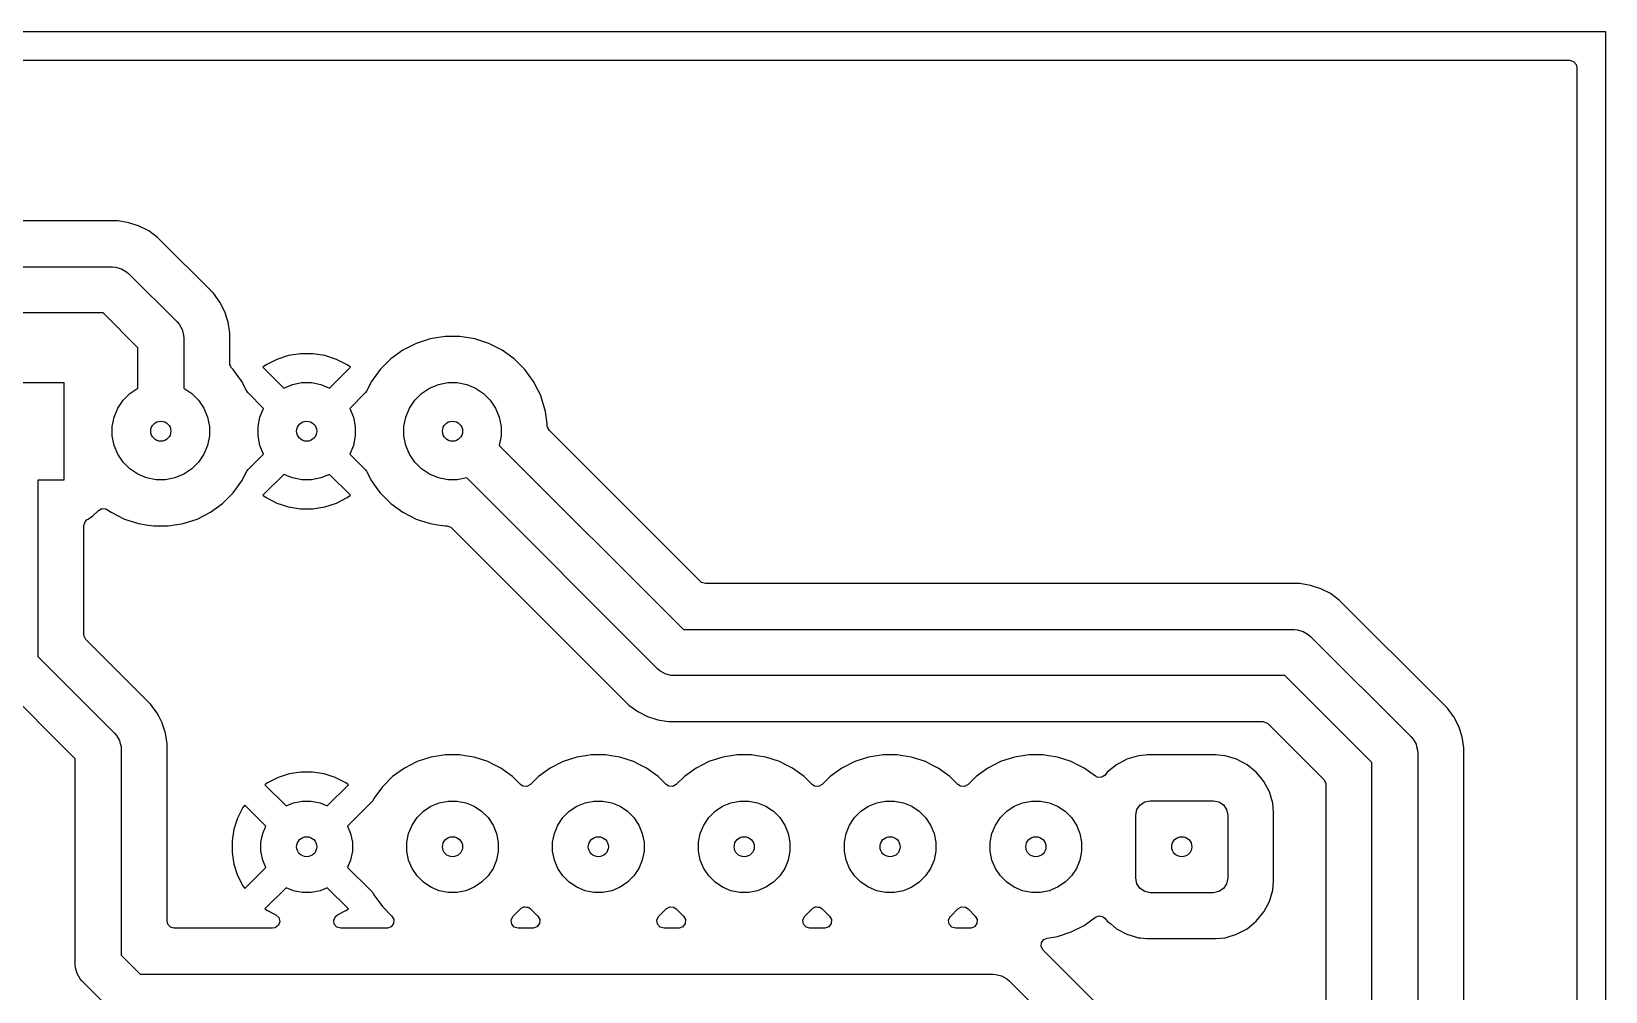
# Model space of a CAD drawing. Extents: x 78.8 to 131.2, y -132.2 to -95.8.
# Drawn here: x 103.84 to 131.25, y -112.47 to -95.75 of the extents above; entities that cross this region are included whole.
import ezdxf

# ---------------------------------------------------------------- set-up
doc = ezdxf.new("R2010")
doc.units = 0
doc.layers.add('BLACK', color=7, linetype='CONTINUOUS')

msp = doc.modelspace()

# ---------------------------------------------------------------- linework, layer by layer
at = {"layer": 'BLACK', "linetype": 'CONTINUOUS'}
for p, q in [((78.75, -95.75), (131.25, -95.75)), ((131.25, -95.75), (131.25, -132.25)), ((79.3745, -96.2505), (130.6255, -96.2505)), ((130.6255, -96.2505), (130.692539, -96.270185)), ((130.692539, -96.270185), (130.738294, -96.322989)), ((130.738294, -96.322989), (130.7495, -96.3745)), ((130.7495, -96.3745), (130.7495, -131.6255)), ((105.344481, -99.0495), (85.844482, -99.0495)), ((105.344486, -99.0495), (105.344481, -99.0495)), ((105.531118, -99.079059), (105.344486, -99.0495)), ((105.710836, -99.137454), (105.531118, -99.079059)), ((105.879199, -99.22324), (105.710836, -99.137454)), ((106.032074, -99.33431), (105.879199, -99.22324)), ((107.00569, -100.307926), (106.032074, -99.33431)), ((85.75, -99.85), (105.25, -99.85)), ((105.25, -99.85), (105.30221, -99.853422)), ((105.30221, -99.853422), (105.403074, -99.880448)), ((105.403074, -99.880448), (105.493505, -99.932659)), ((105.493505, -99.932659), (105.532843, -99.967157)), ((105.532843, -99.967157), (106.372842, -100.807157)), ((107.116759, -100.4608), (107.00569, -100.307926)), ((107.202545, -100.629163), (107.116759, -100.4608)), ((105.084314, -100.65), (85.915685, -100.65)), ((105.69, -101.255685), (105.084314, -100.65)), ((106.372842, -100.807157), (106.407341, -100.846495)), ((106.407341, -100.846495), (106.459552, -100.936927)), ((107.26094, -100.808881), (107.202545, -100.629163)), ((107.2905, -100.995513), (107.26094, -100.808881)), ((106.459552, -100.936927), (106.486578, -101.03779)), ((106.486578, -101.03779), (106.49, -101.09)), ((106.49, -101.09), (106.49, -101.960082)), ((107.2905, -101.524978), (107.2905, -100.995513)), ((110.783506, -101.10014), (110.536423, -101.180422)), ((111.040098, -101.0595), (110.783506, -101.10014)), ((111.040103, -101.0595), (111.040098, -101.0595)), ((111.299897, -101.0595), (111.040103, -101.0595)), ((111.299902, -101.0595), (111.299897, -101.0595)), ((111.556493, -101.10014), (111.299902, -101.0595)), ((111.803576, -101.180422), (111.556493, -101.10014)), ((105.69, -101.960082), (105.69, -101.255685)), ((108.313869, -101.393242), (108.111782, -101.458904)), ((108.313872, -101.393242), (108.313869, -101.393242)), ((108.523754, -101.36), (108.313872, -101.393242)), ((108.736246, -101.36), (108.523754, -101.36)), ((108.946129, -101.393242), (108.736246, -101.36)), ((109.148217, -101.458904), (108.946129, -101.393242)), ((110.304945, -101.298368), (110.094774, -101.451066)), ((110.536423, -101.180422), (110.304945, -101.298368)), ((111.962764, -101.261534), (111.803576, -101.180422)), ((112.035051, -101.298366), (111.962764, -101.261534)), ((112.245229, -101.451069), (112.035051, -101.298366)), ((107.291573, -101.534958), (107.2905, -101.524978)), ((107.291121, -101.537368), (107.291573, -101.534958)), ((107.292088, -101.53975), (107.291121, -101.537368)), ((107.293334, -101.551336), (107.292088, -101.53975)), ((107.306818, -101.576031), (107.293334, -101.551336)), ((107.317405, -101.602105), (107.306818, -101.576031)), ((107.321808, -101.607648), (107.317405, -101.602105)), ((107.348931, -101.634771), (107.321808, -101.607648)), ((107.408692, -101.717026), (107.348931, -101.634771)), ((107.922439, -101.55538), (107.868282, -101.594727)), ((107.868282, -101.594727), (107.868282, -101.594728)), ((107.868282, -101.594728), (108.232571, -101.959017)), ((108.111782, -101.458904), (107.922439, -101.55538)), ((109.027428, -101.959017), (109.391716, -101.594728)), ((109.33755, -101.555375), (109.148217, -101.458904)), ((109.391716, -101.594728), (109.33755, -101.555375)), ((109.911066, -101.634774), (109.758366, -101.844947)), ((109.911071, -101.634768), (109.911066, -101.634774)), ((110.094768, -101.451071), (109.911071, -101.634768)), ((110.094774, -101.451066), (110.094768, -101.451071)), ((112.428931, -101.634771), (112.245229, -101.451069)), ((112.581634, -101.844949), (112.428931, -101.634771)), ((102.7, -101.86), (104.4, -101.86)), ((104.4, -101.86), (104.4, -103.56)), ((105.550766, -102.052941), (105.689313, -101.960367)), ((105.689313, -101.960367), (105.69, -101.960082)), ((106.49, -101.960082), (106.490687, -101.960367)), ((106.490687, -101.960367), (106.629234, -102.052941)), ((107.408699, -101.717034), (107.408692, -101.717026)), ((107.487697, -101.825766), (107.408699, -101.717034)), ((107.501634, -101.844949), (107.487697, -101.825766)), ((107.586463, -102.011435), (107.501634, -101.844949)), ((108.232571, -101.959017), (108.383258, -101.896601)), ((108.383258, -101.896601), (108.546685, -101.864093)), ((108.546685, -101.864093), (108.713315, -101.864093)), ((108.713315, -101.864093), (108.876742, -101.896601)), ((108.876742, -101.896601), (109.027428, -101.959017)), ((109.758366, -101.844947), (109.673535, -102.011435)), ((110.630766, -102.052941), (110.769313, -101.960367)), ((110.769313, -101.960367), (110.923258, -101.896601)), ((110.923258, -101.896601), (111.086685, -101.864093)), ((111.086685, -101.864093), (111.253315, -101.864093)), ((111.253315, -101.864093), (111.416742, -101.896601)), ((111.416742, -101.896601), (111.570687, -101.960367)), ((111.570687, -101.960367), (111.709234, -102.052941)), ((112.656787, -101.992445), (112.581634, -101.844949)), ((105.340367, -102.309313), (105.432941, -102.170766)), ((105.432941, -102.170766), (105.550766, -102.052941)), ((106.629234, -102.052941), (106.747059, -102.170766)), ((106.747059, -102.170766), (106.839633, -102.309313)), ((107.609266, -102.04282), (107.586463, -102.011435)), ((107.879017, -102.312571), (107.609266, -102.04282)), ((109.650732, -102.04282), (109.380982, -102.312569)), ((109.673535, -102.011435), (109.650732, -102.04282)), ((110.420367, -102.309313), (110.512941, -102.170766)), ((110.512941, -102.170766), (110.630766, -102.052941)), ((111.709234, -102.052941), (111.827059, -102.170766)), ((111.827059, -102.170766), (111.919633, -102.309313)), ((112.699577, -102.076423), (112.656787, -101.992445)), ((112.699577, -102.076425), (112.699577, -102.076423)), ((112.699579, -102.076428), (112.699577, -102.076425)), ((112.77986, -102.323507), (112.699579, -102.076428)), ((105.244093, -102.626685), (105.276601, -102.463258)), ((105.276601, -102.463258), (105.340367, -102.309313)), ((106.839633, -102.309313), (106.903399, -102.463258)), ((106.903399, -102.463258), (106.935907, -102.626685)), ((107.784093, -102.626685), (107.816601, -102.463258)), ((107.816601, -102.463258), (107.879017, -102.312571)), ((109.380982, -102.312569), (109.443399, -102.463258)), ((109.443399, -102.463258), (109.475907, -102.626685)), ((110.324093, -102.626685), (110.356601, -102.463258)), ((110.356601, -102.463258), (110.420367, -102.309313)), ((111.919633, -102.309313), (111.983399, -102.463258)), ((111.983399, -102.463258), (112.015907, -102.626685)), ((112.786516, -102.365535), (112.77986, -102.323507)), ((112.8205, -102.580097), (112.786516, -102.365535)), ((105.244093, -102.793315), (105.244093, -102.626685)), ((105.276601, -102.956742), (105.244093, -102.793315)), ((106.935907, -102.793315), (106.903399, -102.956742)), ((106.935907, -102.626685), (106.935907, -102.793315)), ((107.784093, -102.793315), (107.784093, -102.626685)), ((107.816601, -102.956742), (107.784093, -102.793315)), ((109.475907, -102.793315), (109.443399, -102.956742)), ((109.475907, -102.626685), (109.475907, -102.793315)), ((110.324093, -102.793315), (110.324093, -102.626685)), ((110.356601, -102.956742), (110.324093, -102.793315)), ((112.015907, -102.793315), (111.983399, -102.956742)), ((112.015907, -102.626685), (112.015907, -102.793315)), ((112.8205, -102.611374), (112.8205, -102.580097)), ((112.823334, -102.637732), (112.8205, -102.611374)), ((112.856819, -102.699055), (112.823334, -102.637732)), ((115.485945, -105.328181), (112.856819, -102.699055)), ((105.340367, -103.110687), (105.276601, -102.956742)), ((106.903399, -102.956742), (106.839633, -103.110687)), ((107.879016, -103.107427), (107.816601, -102.956742)), ((109.443399, -102.956742), (109.380982, -103.107428)), ((110.420367, -103.110687), (110.356601, -102.956742)), ((111.983399, -102.956742), (111.983114, -102.957428)), ((111.983114, -102.957428), (115.190686, -106.165)), ((105.432941, -103.249234), (105.340367, -103.110687)), ((105.550766, -103.367059), (105.432941, -103.249234)), ((106.747059, -103.249234), (106.629234, -103.367059)), ((106.839633, -103.110687), (106.747059, -103.249234)), ((107.609266, -103.377178), (107.879016, -103.107427)), ((109.380982, -103.107428), (109.650732, -103.377178)), ((110.512941, -103.249234), (110.420367, -103.110687)), ((110.630766, -103.367059), (110.512941, -103.249234)), ((104.4, -103.56), (103.95, -103.56)), ((103.95, -103.56), (103.95, -106.634314)), ((105.689313, -103.459633), (105.550766, -103.367059)), ((105.843258, -103.523399), (105.689313, -103.459633)), ((106.006685, -103.555907), (105.843258, -103.523399)), ((106.173315, -103.555907), (106.006685, -103.555907)), ((106.336742, -103.523399), (106.173315, -103.555907)), ((106.490687, -103.459633), (106.336742, -103.523399)), ((106.629234, -103.367059), (106.490687, -103.459633)), ((107.348931, -103.785229), (107.501634, -103.575051)), ((107.501634, -103.575051), (107.586466, -103.408559)), ((107.586466, -103.408559), (107.609266, -103.377178)), ((108.232569, -103.460981), (107.868282, -103.825269)), ((108.383258, -103.523399), (108.232569, -103.460981)), ((108.546685, -103.555907), (108.383258, -103.523399)), ((108.713315, -103.555907), (108.546685, -103.555907)), ((108.876742, -103.523399), (108.713315, -103.555907)), ((109.027428, -103.460982), (108.876742, -103.523399)), ((109.391717, -103.82527), (109.027428, -103.460982)), ((109.650732, -103.377178), (109.673536, -103.408564)), ((109.673536, -103.408564), (109.758368, -103.575054)), ((109.758368, -103.575054), (109.85287, -103.705125)), ((110.769313, -103.459633), (110.630766, -103.367059)), ((110.923258, -103.523399), (110.769313, -103.459633)), ((111.086685, -103.555907), (110.923258, -103.523399)), ((111.253315, -103.555907), (111.086685, -103.555907)), ((111.416742, -103.523399), (111.253315, -103.555907)), ((111.417428, -103.523114), (111.416742, -103.523399)), ((114.742157, -106.847843), (111.417428, -103.523114)), ((107.165229, -103.968931), (107.348931, -103.785229)), ((107.868282, -103.825269), (107.868282, -103.82527)), ((107.868282, -103.82527), (107.922449, -103.864624)), ((107.922449, -103.864624), (108.111782, -103.961095)), ((109.148217, -103.961095), (109.337554, -103.864622)), ((109.337554, -103.864622), (109.391716, -103.82527)), ((109.391716, -103.82527), (109.391717, -103.82527)), ((109.85287, -103.705125), (109.911069, -103.785229)), ((109.911069, -103.785229), (110.094771, -103.968931)), ((104.902262, -104.189816), (105.002655, -104.089423)), ((105.002655, -104.089423), (105.063978, -104.055938)), ((105.063978, -104.055938), (105.13367, -104.060922)), ((105.13367, -104.060922), (105.163218, -104.076783)), ((105.163218, -104.076783), (105.224949, -104.121634)), ((105.224949, -104.121634), (105.326845, -104.173553)), ((106.723572, -104.239579), (106.955051, -104.121634)), ((106.955051, -104.121634), (107.165229, -103.968931)), ((108.111782, -103.961095), (108.31387, -104.026757)), ((108.31387, -104.026757), (108.523754, -104.06)), ((108.523754, -104.06), (108.736246, -104.06)), ((108.736246, -104.06), (108.946127, -104.026757)), ((108.946127, -104.026757), (108.94613, -104.026757)), ((108.94613, -104.026757), (109.148217, -103.961095)), ((110.094771, -103.968931), (110.304949, -104.121634)), ((110.304949, -104.121634), (110.438761, -104.189815)), ((104.7505, -104.353706), (104.770185, -104.286667)), ((104.7505, -106.251374), (104.7505, -104.353706)), ((104.770185, -104.286667), (104.808529, -104.248712)), ((104.808529, -104.248712), (104.823068, -104.239577)), ((104.823068, -104.239577), (104.854311, -104.219945)), ((104.854311, -104.219945), (104.902259, -104.189818)), ((104.902259, -104.189817), (104.902262, -104.189816)), ((104.902259, -104.189818), (104.902259, -104.189817)), ((105.326845, -104.173553), (105.456423, -104.239577)), ((105.456423, -104.239577), (105.456425, -104.239577)), ((105.456425, -104.239577), (105.456428, -104.239579)), ((105.456428, -104.239579), (105.703507, -104.31986)), ((105.703507, -104.31986), (105.835706, -104.340797)), ((105.835706, -104.340797), (105.960098, -104.3605)), ((105.960098, -104.3605), (105.960103, -104.3605)), ((105.960103, -104.3605), (106.219902, -104.3605)), ((106.219902, -104.3605), (106.333298, -104.342539)), ((106.333298, -104.342539), (106.476493, -104.31986)), ((106.476493, -104.31986), (106.723572, -104.239579)), ((110.438761, -104.189815), (110.536423, -104.239577)), ((110.536423, -104.239577), (110.536425, -104.239577)), ((110.536425, -104.239577), (110.536428, -104.239579)), ((110.536428, -104.239579), (110.783507, -104.31986)), ((110.783507, -104.31986), (110.915706, -104.340797)), ((110.915706, -104.340797), (111.040098, -104.3605)), ((111.040098, -104.3605), (111.040103, -104.3605)), ((111.040103, -104.3605), (111.071374, -104.3605)), ((111.071374, -104.3605), (111.138413, -104.380185)), ((111.138413, -104.380185), (111.159055, -104.396819)), ((111.159055, -104.396819), (114.242926, -107.48069)), ((115.506587, -105.344815), (115.485945, -105.328181)), ((115.573626, -105.3645), (115.506587, -105.344815)), ((125.924481, -105.3645), (115.573626, -105.3645)), ((125.924486, -105.3645), (125.924481, -105.3645)), ((126.111118, -105.394059), (125.924486, -105.3645)), ((126.290836, -105.452454), (126.111118, -105.394059)), ((126.459199, -105.53824), (126.290836, -105.452454)), ((126.612074, -105.64931), (126.459199, -105.53824)), ((128.362073, -107.39931), (126.612074, -105.64931)), ((104.753334, -106.277732), (104.7505, -106.251374)), ((104.786819, -106.339055), (104.753334, -106.277732)), ((105.289901, -106.842138), (104.786819, -106.339055)), ((115.190686, -106.165), (125.83, -106.165)), ((125.83, -106.165), (125.88221, -106.168422)), ((125.88221, -106.168422), (125.983074, -106.195448)), ((125.983074, -106.195448), (126.073505, -106.247659)), ((126.073505, -106.247659), (126.112843, -106.282157)), ((126.112843, -106.282157), (127.862843, -108.032157)), ((103.95, -106.634314), (105.282843, -107.967158)), ((105.782073, -107.33431), (105.289901, -106.842138)), ((114.781495, -106.882341), (114.742157, -106.847843)), ((114.871927, -106.934552), (114.781495, -106.882341)), ((104.6, -108.415685), (103.267157, -107.082843)), ((114.97279, -106.961578), (114.871927, -106.934552)), ((115.025, -106.965), (114.97279, -106.961578)), ((125.664314, -106.965), (115.025, -106.965)), ((127.18, -108.480686), (125.664314, -106.965)), ((105.91569, -107.467927), (105.782073, -107.33431)), ((128.49569, -107.532927), (128.362073, -107.39931)), ((106.02676, -107.620801), (105.91569, -107.467927)), ((106.059879, -107.685801), (106.02676, -107.620801)), ((106.112545, -107.789163), (106.059879, -107.685801)), ((114.242926, -107.48069), (114.395801, -107.59176)), ((114.395801, -107.59176), (114.564168, -107.677547)), ((114.564168, -107.677547), (114.743882, -107.73594)), ((128.600763, -107.677547), (128.49569, -107.532927)), ((128.606759, -107.6858), (128.600763, -107.677547)), ((128.692545, -107.854163), (128.606759, -107.6858)), ((105.282843, -107.967158), (105.317341, -108.006495)), ((106.112545, -107.789165), (106.112545, -107.789163)), ((106.112547, -107.789168), (106.112545, -107.789165)), ((106.125194, -107.828092), (106.112547, -107.789168)), ((106.17094, -107.968881), (106.125194, -107.828092)), ((106.2005, -108.155513), (106.17094, -107.968881)), ((114.743882, -107.73594), (114.81387, -107.747025)), ((114.81387, -107.747025), (114.930513, -107.7655)), ((114.930513, -107.7655), (114.930518, -107.7655)), ((114.930518, -107.7655), (114.930519, -107.7655)), ((114.930519, -107.7655), (125.281374, -107.7655)), ((125.281374, -107.7655), (125.348413, -107.785185)), ((125.348413, -107.785185), (125.369055, -107.801819)), ((125.369055, -107.801819), (126.343181, -108.775944)), ((128.75094, -108.033881), (128.692545, -107.854163)), ((105.317341, -108.006495), (105.369552, -108.096926)), ((105.369552, -108.096926), (105.378184, -108.129142)), ((105.378184, -108.129142), (105.396578, -108.19779)), ((105.396578, -108.19779), (105.4, -108.25)), ((105.4, -108.25), (105.4, -111.834314)), ((106.2005, -111.2405), (106.2005, -108.155513)), ((127.862843, -108.032157), (127.897341, -108.071495)), ((127.897341, -108.071495), (127.949552, -108.161926)), ((127.949552, -108.161926), (127.959441, -108.198834)), ((127.959441, -108.198834), (127.976578, -108.26279)), ((127.976578, -108.26279), (127.98, -108.315)), ((128.7805, -108.220513), (128.75094, -108.033881)), ((128.7805, -118.65948), (128.7805, -108.220513)), ((104.6, -112), (104.6, -108.415685)), ((110.555616, -108.46176), (110.331151, -108.576132)), ((110.795214, -108.38391), (110.555616, -108.46176)), ((110.979209, -108.354768), (110.795214, -108.38391)), ((111.044038, -108.3445), (110.979209, -108.354768)), ((111.295962, -108.3445), (111.044038, -108.3445)), ((111.39193, -108.3597), (111.295962, -108.3445)), ((111.544785, -108.38391), (111.39193, -108.3597)), ((111.784383, -108.46176), (111.544785, -108.38391)), ((111.893418, -108.517317), (111.784383, -108.46176)), ((112.008845, -108.57613), (111.893418, -108.517317)), ((113.095616, -108.46176), (112.871151, -108.576132)), ((113.335214, -108.38391), (113.095616, -108.46176)), ((113.519209, -108.354768), (113.335214, -108.38391)), ((113.584038, -108.3445), (113.519209, -108.354768)), ((113.835962, -108.3445), (113.584038, -108.3445)), ((113.93193, -108.3597), (113.835962, -108.3445)), ((114.084785, -108.38391), (113.93193, -108.3597)), ((114.324383, -108.46176), (114.084785, -108.38391)), ((114.433418, -108.517317), (114.324383, -108.46176)), ((114.548845, -108.57613), (114.433418, -108.517317)), ((115.635616, -108.46176), (115.411151, -108.576132)), ((115.875214, -108.38391), (115.635616, -108.46176)), ((116.059209, -108.354768), (115.875214, -108.38391)), ((116.124038, -108.3445), (116.059209, -108.354768)), ((116.375962, -108.3445), (116.124038, -108.3445)), ((116.47193, -108.3597), (116.375962, -108.3445)), ((116.624785, -108.38391), (116.47193, -108.3597)), ((116.864383, -108.46176), (116.624785, -108.38391)), ((116.973418, -108.517317), (116.864383, -108.46176)), ((117.088845, -108.57613), (116.973418, -108.517317)), ((118.175616, -108.46176), (117.951151, -108.576132)), ((118.415214, -108.38391), (118.175616, -108.46176)), ((118.599209, -108.354768), (118.415214, -108.38391)), ((118.664038, -108.3445), (118.599209, -108.354768)), ((118.915962, -108.3445), (118.664038, -108.3445)), ((119.01193, -108.3597), (118.915962, -108.3445)), ((119.164785, -108.38391), (119.01193, -108.3597)), ((119.404383, -108.46176), (119.164785, -108.38391)), ((119.513418, -108.517317), (119.404383, -108.46176)), ((119.628845, -108.57613), (119.513418, -108.517317)), ((120.715616, -108.46176), (120.491151, -108.576132)), ((120.955214, -108.38391), (120.715616, -108.46176)), ((121.139209, -108.354768), (120.955214, -108.38391)), ((121.204038, -108.3445), (121.139209, -108.354768)), ((121.455962, -108.3445), (121.204038, -108.3445)), ((121.55193, -108.3597), (121.455962, -108.3445)), ((121.704785, -108.38391), (121.55193, -108.3597)), ((121.944383, -108.46176), (121.704785, -108.38391)), ((122.053418, -108.517317), (121.944383, -108.46176)), ((122.168845, -108.57613), (122.053418, -108.517317)), ((122.733546, -108.517317), (122.573589, -108.64859)), ((122.916043, -108.419769), (122.733546, -108.517317)), ((123.114067, -108.359699), (122.916043, -108.419769)), ((123.230298, -108.348251), (123.114067, -108.359699)), ((123.268392, -108.3445), (123.230298, -108.348251)), ((124.471608, -108.3445), (123.268392, -108.3445)), ((124.506805, -108.347966), (124.471608, -108.3445)), ((124.625934, -108.359699), (124.506805, -108.347966)), ((124.625934, -108.3597), (124.625932, -108.359699)), ((124.625932, -108.359699), (124.625934, -108.359699)), ((124.823954, -108.419768), (124.625934, -108.3597)), ((125.00645, -108.517315), (124.823954, -108.419768)), ((125.006453, -108.517317), (125.00645, -108.517315)), ((125.16641, -108.648589), (125.006452, -108.517317)), ((125.006452, -108.517317), (125.006453, -108.517317)), ((127.18, -118.399314), (127.18, -108.480686)), ((127.98, -108.315), (127.98, -118.565)), ((108.130968, -108.740244), (107.948644, -108.833143)), ((108.325582, -108.677009), (108.130968, -108.740244)), ((108.527683, -108.645), (108.325582, -108.677009)), ((108.732317, -108.645), (108.527683, -108.645)), ((108.934417, -108.677009), (108.732317, -108.645)), ((109.129031, -108.740244), (108.934417, -108.677009)), ((109.31135, -108.833141), (109.129031, -108.740244)), ((110.127345, -108.724205), (109.949205, -108.902345)), ((110.12735, -108.724201), (110.127345, -108.724205)), ((110.331151, -108.576132), (110.12735, -108.724201)), ((112.008847, -108.576131), (112.008845, -108.57613)), ((112.008848, -108.576132), (112.008847, -108.576131)), ((112.212649, -108.724201), (112.008848, -108.576132)), ((112.212654, -108.724205), (112.212649, -108.724201)), ((112.352319, -108.86387), (112.212654, -108.724205)), ((112.667345, -108.724205), (112.527681, -108.86387)), ((112.66735, -108.724201), (112.667345, -108.724205)), ((112.871151, -108.576132), (112.66735, -108.724201)), ((114.548847, -108.576131), (114.548845, -108.57613)), ((114.548848, -108.576132), (114.548847, -108.576131)), ((114.752649, -108.724201), (114.548848, -108.576132)), ((114.752654, -108.724205), (114.752649, -108.724201)), ((114.892319, -108.86387), (114.752654, -108.724205)), ((115.207345, -108.724205), (115.067681, -108.86387)), ((115.20735, -108.724201), (115.207345, -108.724205)), ((115.411151, -108.576132), (115.20735, -108.724201)), ((117.088847, -108.576131), (117.088845, -108.57613)), ((117.088848, -108.576132), (117.088847, -108.576131)), ((117.292649, -108.724201), (117.088848, -108.576132)), ((117.292654, -108.724205), (117.292649, -108.724201)), ((117.432319, -108.86387), (117.292654, -108.724205)), ((117.747345, -108.724205), (117.607681, -108.86387)), ((117.74735, -108.724201), (117.747345, -108.724205)), ((117.951151, -108.576132), (117.74735, -108.724201)), ((119.628847, -108.576131), (119.628845, -108.57613)), ((119.628848, -108.576132), (119.628847, -108.576131)), ((119.832649, -108.724201), (119.628848, -108.576132)), ((119.832654, -108.724205), (119.832649, -108.724201)), ((119.972319, -108.86387), (119.832654, -108.724205)), ((120.287345, -108.724205), (120.147681, -108.86387)), ((120.28735, -108.724201), (120.287345, -108.724205)), ((120.491151, -108.576132), (120.28735, -108.724201)), ((122.168847, -108.576131), (122.168845, -108.57613)), ((122.168848, -108.576132), (122.168847, -108.576131)), ((122.365081, -108.718703), (122.168848, -108.576132)), ((122.406227, -108.738254), (122.365081, -108.718703)), ((122.476072, -108.736385), (122.406227, -108.738254)), ((122.533818, -108.697051), (122.476072, -108.736385)), ((122.573589, -108.64859), (122.533818, -108.697051)), ((125.233833, -108.730746), (125.16641, -108.648589)), ((125.297685, -108.80855), (125.233833, -108.730746)), ((125.395232, -108.991046), (125.297685, -108.80855)), ((126.343181, -108.775944), (126.376666, -108.837267)), ((107.948644, -108.833143), (107.904077, -108.865523)), ((107.904077, -108.865523), (107.904077, -108.865524)), ((107.904077, -108.865524), (108.270655, -109.232101)), ((108.989344, -109.232101), (109.355922, -108.865524)), ((109.311359, -108.833147), (109.31135, -108.833141)), ((109.355921, -108.865523), (109.311359, -108.833147)), ((109.355922, -108.865524), (109.355921, -108.865523)), ((109.949201, -108.90235), (109.801131, -109.106151)), ((109.949205, -108.902345), (109.949201, -108.90235)), ((112.396666, -108.892371), (112.352319, -108.86387)), ((112.466358, -108.897355), (112.396666, -108.892371)), ((112.527681, -108.86387), (112.466358, -108.897355)), ((114.936666, -108.892371), (114.892319, -108.86387)), ((115.006358, -108.897355), (114.936666, -108.892371)), ((115.067681, -108.86387), (115.006358, -108.897355)), ((117.476666, -108.892371), (117.432319, -108.86387)), ((117.546358, -108.897355), (117.476666, -108.892371)), ((117.607681, -108.86387), (117.546358, -108.897355)), ((120.016666, -108.892371), (119.972319, -108.86387)), ((120.086358, -108.897355), (120.016666, -108.892371)), ((120.147681, -108.86387), (120.086358, -108.897355)), ((125.4553, -109.189066), (125.395232, -108.991046)), ((126.376666, -108.837267), (126.3795, -108.863625)), ((126.3795, -108.863625), (126.3795, -118.016373)), ((107.518143, -109.263644), (107.425244, -109.445968)), ((107.550523, -109.219077), (107.518143, -109.263644)), ((107.550524, -109.219077), (107.550523, -109.219077)), ((107.917101, -109.585654), (107.550524, -109.219077)), ((108.270655, -109.232101), (108.397772, -109.179448)), ((108.397772, -109.179448), (108.551586, -109.148852)), ((108.551586, -109.148852), (108.708414, -109.148852)), ((108.708414, -109.148852), (108.862228, -109.179448)), ((108.862228, -109.179448), (108.989344, -109.232101)), ((109.729262, -109.199288), (109.342897, -109.585652)), ((109.731915, -109.198632), (109.729262, -109.199288)), ((109.779891, -109.147837), (109.731915, -109.198632)), ((109.801131, -109.106151), (109.779891, -109.147837)), ((110.551592, -109.437485), (110.662485, -109.326592)), ((110.662485, -109.326592), (110.792883, -109.239463)), ((110.792883, -109.239463), (110.937772, -109.179448)), ((110.937772, -109.179448), (111.091586, -109.148852)), ((111.091586, -109.148852), (111.248414, -109.148852)), ((111.248414, -109.148852), (111.402228, -109.179448)), ((111.402228, -109.179448), (111.547117, -109.239463)), ((111.547117, -109.239463), (111.677515, -109.326592)), ((111.677515, -109.326592), (111.788408, -109.437485)), ((113.091592, -109.437485), (113.202485, -109.326592)), ((113.202485, -109.326592), (113.332883, -109.239463)), ((113.332883, -109.239463), (113.477772, -109.179448)), ((113.477772, -109.179448), (113.631586, -109.148852)), ((113.631586, -109.148852), (113.788414, -109.148852)), ((113.788414, -109.148852), (113.942228, -109.179448)), ((113.942228, -109.179448), (114.087117, -109.239463)), ((114.087117, -109.239463), (114.217515, -109.326592)), ((114.217515, -109.326592), (114.328408, -109.437485)), ((115.631592, -109.437485), (115.742485, -109.326592)), ((115.742485, -109.326592), (115.872883, -109.239463)), ((115.872883, -109.239463), (116.017772, -109.179448)), ((116.017772, -109.179448), (116.171586, -109.148852)), ((116.171586, -109.148852), (116.328414, -109.148852)), ((116.328414, -109.148852), (116.482228, -109.179448)), ((116.482228, -109.179448), (116.627117, -109.239463)), ((116.627117, -109.239463), (116.757515, -109.326592)), ((116.757515, -109.326592), (116.868408, -109.437485)), ((118.171592, -109.437485), (118.282485, -109.326592)), ((118.282485, -109.326592), (118.412883, -109.239463)), ((118.412883, -109.239463), (118.557772, -109.179448)), ((118.557772, -109.179448), (118.711586, -109.148852)), ((118.711586, -109.148852), (118.868414, -109.148852)), ((118.868414, -109.148852), (119.022228, -109.179448)), ((119.022228, -109.179448), (119.167117, -109.239463)), ((119.167117, -109.239463), (119.297515, -109.326592)), ((119.297515, -109.326592), (119.408408, -109.437485)), ((120.711592, -109.437485), (120.822485, -109.326592)), ((120.822485, -109.326592), (120.952883, -109.239463)), ((120.952883, -109.239463), (121.097772, -109.179448)), ((121.097772, -109.179448), (121.251586, -109.148852)), ((121.251586, -109.148852), (121.408414, -109.148852)), ((121.408414, -109.148852), (121.562228, -109.179448)), ((121.562228, -109.179448), (121.707117, -109.239463)), ((121.707117, -109.239463), (121.837515, -109.326592)), ((121.837515, -109.326592), (121.948408, -109.437485)), ((123.07, -109.395), (123.08903, -109.299329)), ((123.08903, -109.299329), (123.143223, -109.218223)), ((123.143223, -109.218223), (123.224329, -109.16403)), ((123.224329, -109.16403), (123.32, -109.145)), ((123.32, -109.145), (124.42, -109.145)), ((124.42, -109.145), (124.515671, -109.16403)), ((124.515671, -109.16403), (124.596777, -109.218223)), ((124.596777, -109.218223), (124.65097, -109.299329)), ((124.65097, -109.299329), (124.67, -109.395)), ((125.4705, -109.343392), (125.4553, -109.189066)), ((125.4705, -110.546608), (125.4705, -109.343392)), ((107.362009, -109.640582), (107.33, -109.842682)), ((107.425244, -109.445968), (107.362009, -109.640582)), ((107.864448, -109.712772), (107.917101, -109.585654)), ((109.342897, -109.585652), (109.395552, -109.712772)), ((110.404448, -109.712772), (110.464463, -109.567883)), ((110.464463, -109.567883), (110.551592, -109.437485)), ((111.788408, -109.437485), (111.875537, -109.567883)), ((111.875537, -109.567883), (111.935552, -109.712772)), ((112.944448, -109.712772), (113.004463, -109.567883)), ((113.004463, -109.567883), (113.091592, -109.437485)), ((114.328408, -109.437485), (114.415537, -109.567883)), ((114.415537, -109.567883), (114.475552, -109.712772)), ((115.484448, -109.712772), (115.544463, -109.567883)), ((115.544463, -109.567883), (115.631592, -109.437485)), ((116.868408, -109.437485), (116.955537, -109.567883)), ((116.955537, -109.567883), (117.015552, -109.712772)), ((118.024448, -109.712772), (118.084463, -109.567883)), ((118.084463, -109.567883), (118.171592, -109.437485)), ((119.408408, -109.437485), (119.495537, -109.567883)), ((119.495537, -109.567883), (119.555552, -109.712772)), ((120.564448, -109.712772), (120.624463, -109.567883)), ((120.624463, -109.567883), (120.711592, -109.437485)), ((121.948408, -109.437485), (122.035537, -109.567883)), ((122.035537, -109.567883), (122.095552, -109.712772)), ((123.07, -110.495), (123.07, -109.395)), ((124.67, -109.395), (124.67, -110.495)), ((107.33, -109.842682), (107.33, -110.047317)), ((107.833852, -109.866586), (107.864448, -109.712772)), ((107.833852, -110.023414), (107.833852, -109.866586)), ((109.395552, -109.712772), (109.426148, -109.866586)), ((109.426148, -109.866586), (109.426148, -110.023414)), ((110.373852, -109.866586), (110.404448, -109.712772)), ((110.373852, -110.023414), (110.373852, -109.866586)), ((111.935552, -109.712772), (111.966148, -109.866586)), ((111.966148, -109.866586), (111.966148, -110.023414)), ((112.913852, -109.866586), (112.944448, -109.712772)), ((112.913852, -110.023414), (112.913852, -109.866586)), ((114.475552, -109.712772), (114.506148, -109.866586)), ((114.506148, -109.866586), (114.506148, -110.023414)), ((115.453852, -109.866586), (115.484448, -109.712772)), ((115.453852, -110.023414), (115.453852, -109.866586)), ((117.015552, -109.712772), (117.046148, -109.866586)), ((117.046148, -109.866586), (117.046148, -110.023414)), ((117.993852, -109.866586), (118.024448, -109.712772)), ((117.993852, -110.023414), (117.993852, -109.866586)), ((119.555552, -109.712772), (119.586148, -109.866586)), ((119.586148, -109.866586), (119.586148, -110.023414)), ((120.533852, -109.866586), (120.564448, -109.712772)), ((120.533852, -110.023414), (120.533852, -109.866586)), ((122.095552, -109.712772), (122.126148, -109.866586)), ((122.126148, -109.866586), (122.126148, -110.023414)), ((107.33, -110.047317), (107.362009, -110.249417)), ((107.864448, -110.177228), (107.833852, -110.023414)), ((107.917101, -110.304344), (107.864448, -110.177228)), ((109.395552, -110.177228), (109.342897, -110.304345)), ((109.426148, -110.023414), (109.395552, -110.177228)), ((110.404448, -110.177228), (110.373852, -110.023414)), ((110.464463, -110.322117), (110.404448, -110.177228)), ((111.935552, -110.177228), (111.875537, -110.322117)), ((111.966148, -110.023414), (111.935552, -110.177228)), ((112.944448, -110.177228), (112.913852, -110.023414)), ((113.004463, -110.322117), (112.944448, -110.177228)), ((114.475552, -110.177228), (114.415537, -110.322117)), ((114.506148, -110.023414), (114.475552, -110.177228)), ((115.484448, -110.177228), (115.453852, -110.023414)), ((115.544463, -110.322117), (115.484448, -110.177228)), ((117.015552, -110.177228), (116.955537, -110.322117)), ((117.046148, -110.023414), (117.015552, -110.177228)), ((118.024448, -110.177228), (117.993852, -110.023414)), ((118.084463, -110.322117), (118.024448, -110.177228)), ((119.555552, -110.177228), (119.495537, -110.322117)), ((119.586148, -110.023414), (119.555552, -110.177228)), ((120.564448, -110.177228), (120.533852, -110.023414)), ((120.624463, -110.322117), (120.564448, -110.177228)), ((122.095552, -110.177228), (122.035537, -110.322117)), ((122.126148, -110.023414), (122.095552, -110.177228)), ((107.362009, -110.249417), (107.425244, -110.444031)), ((107.425244, -110.444031), (107.518141, -110.62635)), ((107.550524, -110.670922), (107.917101, -110.304344)), ((109.342897, -110.304345), (109.72767, -110.689118)), ((110.551592, -110.452515), (110.464463, -110.322117)), ((110.662485, -110.563408), (110.551592, -110.452515)), ((111.788408, -110.452515), (111.677515, -110.563408)), ((111.875537, -110.322117), (111.788408, -110.452515)), ((113.091592, -110.452515), (113.004463, -110.322117)), ((113.202485, -110.563408), (113.091592, -110.452515)), ((114.328408, -110.452515), (114.217515, -110.563408)), ((114.415537, -110.322117), (114.328408, -110.452515)), ((115.631592, -110.452515), (115.544463, -110.322117)), ((115.742485, -110.563408), (115.631592, -110.452515)), ((116.868408, -110.452515), (116.757515, -110.563408)), ((116.955537, -110.322117), (116.868408, -110.452515)), ((118.171592, -110.452515), (118.084463, -110.322117)), ((118.282485, -110.563408), (118.171592, -110.452515)), ((119.408408, -110.452515), (119.297515, -110.563408)), ((119.495537, -110.322117), (119.408408, -110.452515)), ((120.711592, -110.452515), (120.624463, -110.322117)), ((120.822485, -110.563408), (120.711592, -110.452515)), ((121.948408, -110.452515), (121.837515, -110.563408)), ((122.035537, -110.322117), (121.948408, -110.452515)), ((107.518141, -110.62635), (107.518147, -110.626359)), ((107.518147, -110.626359), (107.550523, -110.670921)), ((107.550523, -110.670921), (107.550524, -110.670922)), ((108.270653, -110.657897), (107.904076, -111.024474)), ((108.397772, -110.710552), (108.270653, -110.657897)), ((108.551586, -110.741148), (108.397772, -110.710552)), ((108.708414, -110.741148), (108.551586, -110.741148)), ((108.862228, -110.710552), (108.708414, -110.741148)), ((108.989345, -110.657898), (108.862228, -110.710552)), ((109.355921, -111.024474), (108.989345, -110.657898)), ((109.72767, -110.689118), (109.728041, -110.689196)), ((109.728041, -110.689196), (109.777804, -110.738241)), ((109.777804, -110.738241), (109.779892, -110.742163)), ((109.779892, -110.742163), (109.801132, -110.783848)), ((110.792883, -110.650537), (110.662485, -110.563408)), ((110.937772, -110.710552), (110.792883, -110.650537)), ((111.091586, -110.741148), (110.937772, -110.710552)), ((111.248414, -110.741148), (111.091586, -110.741148)), ((111.402228, -110.710552), (111.248414, -110.741148)), ((111.547117, -110.650537), (111.402228, -110.710552)), ((111.677515, -110.563408), (111.547117, -110.650537)), ((113.332883, -110.650537), (113.202485, -110.563408)), ((113.477772, -110.710552), (113.332883, -110.650537)), ((113.631586, -110.741148), (113.477772, -110.710552)), ((113.788414, -110.741148), (113.631586, -110.741148)), ((113.942228, -110.710552), (113.788414, -110.741148)), ((114.087117, -110.650537), (113.942228, -110.710552)), ((114.217515, -110.563408), (114.087117, -110.650537)), ((115.872883, -110.650537), (115.742485, -110.563408)), ((116.017772, -110.710552), (115.872883, -110.650537)), ((116.171586, -110.741148), (116.017772, -110.710552)), ((116.328414, -110.741148), (116.171586, -110.741148)), ((116.482228, -110.710552), (116.328414, -110.741148)), ((116.627117, -110.650537), (116.482228, -110.710552)), ((116.757515, -110.563408), (116.627117, -110.650537)), ((118.412883, -110.650537), (118.282485, -110.563408)), ((118.557772, -110.710552), (118.412883, -110.650537)), ((118.711586, -110.741148), (118.557772, -110.710552)), ((118.868414, -110.741148), (118.711586, -110.741148)), ((119.022228, -110.710552), (118.868414, -110.741148)), ((119.167117, -110.650537), (119.022228, -110.710552)), ((119.297515, -110.563408), (119.167117, -110.650537)), ((120.952883, -110.650537), (120.822485, -110.563408)), ((121.097772, -110.710552), (120.952883, -110.650537)), ((121.251586, -110.741148), (121.097772, -110.710552)), ((121.408414, -110.741148), (121.251586, -110.741148)), ((121.562228, -110.710552), (121.408414, -110.741148)), ((121.707117, -110.650537), (121.562228, -110.710552)), ((121.837515, -110.563408), (121.707117, -110.650537)), ((123.08903, -110.590671), (123.07, -110.495)), ((123.143223, -110.671777), (123.08903, -110.590671)), ((123.224329, -110.72597), (123.143223, -110.671777)), ((123.32, -110.745), (123.224329, -110.72597)), ((124.42, -110.745), (123.32, -110.745)), ((124.515671, -110.72597), (124.42, -110.745)), ((124.596777, -110.671777), (124.515671, -110.72597)), ((124.65097, -110.590671), (124.596777, -110.671777)), ((124.67, -110.495), (124.65097, -110.590671)), ((125.395232, -110.898954), (125.4553, -110.700934)), ((125.4553, -110.700934), (125.4705, -110.546608)), ((109.801132, -110.783848), (109.949201, -110.987649)), ((109.949201, -110.987649), (109.949205, -110.987654)), ((109.949205, -110.987654), (110.11437, -111.152819)), ((112.360264, -111.021791), (112.36569, -111.014544)), ((112.36569, -111.014544), (112.390449, -111.005309)), ((112.390449, -111.005309), (112.413642, -110.992645)), ((112.413642, -110.992645), (112.422671, -110.99329)), ((112.422671, -110.99329), (112.431154, -110.990127)), ((112.431154, -110.990127), (112.456974, -110.995743)), ((112.456974, -110.995743), (112.483334, -110.997629)), ((112.483334, -110.997629), (112.492387, -111.003447)), ((112.492387, -111.003447), (112.499427, -111.004979)), ((112.499427, -111.004979), (112.527681, -111.02613)), ((114.892319, -111.02613), (114.953642, -110.992645)), ((114.953642, -110.992645), (115.023334, -110.997629)), ((115.023334, -110.997629), (115.067681, -111.02613)), ((117.440264, -111.021791), (117.44569, -111.014544)), ((117.44569, -111.014544), (117.470449, -111.005309)), ((117.470449, -111.005309), (117.493642, -110.992645)), ((117.493642, -110.992645), (117.502671, -110.99329)), ((117.502671, -110.99329), (117.511154, -110.990127)), ((117.511154, -110.990127), (117.536974, -110.995743)), ((117.536974, -110.995743), (117.563334, -110.997629)), ((117.563334, -110.997629), (117.572387, -111.003447)), ((117.572387, -111.003447), (117.579427, -111.004979)), ((117.579427, -111.004979), (117.607681, -111.02613)), ((119.972319, -111.02613), (120.033642, -110.992645)), ((120.033642, -110.992645), (120.103334, -110.997629)), ((120.103334, -110.997629), (120.147681, -111.02613)), ((125.297685, -111.08145), (125.395232, -110.898954)), ((106.211706, -111.292011), (106.2005, -111.2405)), ((106.257461, -111.344815), (106.211706, -111.292011)), ((107.904076, -111.024474), (107.94865, -111.056859)), ((107.94865, -111.056859), (108.092227, -111.130015)), ((108.092227, -111.130015), (108.143023, -111.177989)), ((108.159818, -111.24581), (108.137281, -111.311945)), ((108.143023, -111.177989), (108.159818, -111.24581)), ((109.10133, -111.222853), (109.130355, -111.159297)), ((109.111274, -111.292011), (109.10133, -111.222853)), ((109.157029, -111.344815), (109.111274, -111.292011)), ((109.130355, -111.159297), (109.167773, -111.130015)), ((109.167773, -111.130015), (109.311349, -111.056859)), ((109.311349, -111.056859), (109.355921, -111.024474)), ((110.142871, -111.283834), (110.100999, -111.339767)), ((110.11437, -111.152819), (110.147855, -111.214142)), ((110.147855, -111.214142), (110.142871, -111.283834)), ((112.190573, -111.222853), (112.219598, -111.159297)), ((112.200517, -111.292011), (112.190573, -111.222853)), ((112.246272, -111.344815), (112.200517, -111.292011)), ((112.219598, -111.159297), (112.22563, -111.152819)), ((112.22563, -111.152819), (112.352319, -111.02613)), ((112.352319, -111.02613), (112.360264, -111.021791)), ((112.527681, -111.02613), (112.65437, -111.152819)), ((112.682871, -111.283834), (112.640999, -111.339767)), ((112.65437, -111.152819), (112.687855, -111.214142)), ((112.687855, -111.214142), (112.682871, -111.283834)), ((114.730573, -111.222853), (114.759598, -111.159297)), ((114.740517, -111.292011), (114.730573, -111.222853)), ((114.786272, -111.344815), (114.740517, -111.292011)), ((114.759598, -111.159297), (114.76563, -111.152819)), ((114.76563, -111.152819), (114.892319, -111.02613)), ((115.067681, -111.02613), (115.19437, -111.152819)), ((115.222871, -111.283834), (115.180999, -111.339767)), ((115.19437, -111.152819), (115.227855, -111.214142)), ((115.227855, -111.214142), (115.222871, -111.283834)), ((117.270573, -111.222853), (117.299598, -111.159297)), ((117.280517, -111.292011), (117.270573, -111.222853)), ((117.326272, -111.344815), (117.280517, -111.292011)), ((117.299598, -111.159297), (117.30563, -111.152819)), ((117.30563, -111.152819), (117.432319, -111.02613)), ((117.432319, -111.02613), (117.440264, -111.021791)), ((117.607681, -111.02613), (117.73437, -111.152819)), ((117.762871, -111.283834), (117.720999, -111.339767)), ((117.73437, -111.152819), (117.767855, -111.214142)), ((117.767855, -111.214142), (117.762871, -111.283834)), ((119.810573, -111.222853), (119.839598, -111.159297)), ((119.820517, -111.292011), (119.810573, -111.222853)), ((119.866272, -111.344815), (119.820517, -111.292011)), ((119.839598, -111.159297), (119.84563, -111.152819)), ((119.84563, -111.152819), (119.972319, -111.02613)), ((120.147681, -111.02613), (120.27437, -111.152819)), ((120.302871, -111.283834), (120.260999, -111.339767)), ((120.27437, -111.152819), (120.307855, -111.214142)), ((120.307855, -111.214142), (120.302871, -111.283834)), ((122.168845, -111.31387), (122.365083, -111.171294)), ((122.365083, -111.171294), (122.430887, -111.147816)), ((122.430887, -111.147816), (122.498941, -111.163641)), ((122.498941, -111.163641), (122.53382, -111.19295)), ((122.53382, -111.19295), (122.573589, -111.24141)), ((122.573589, -111.24141), (122.632188, -111.2895)), ((122.632188, -111.2895), (122.73355, -111.372685)), ((125.00645, -111.372685), (125.16641, -111.24141)), ((125.16641, -111.24141), (125.297685, -111.08145)), ((106.3245, -111.3645), (106.257461, -111.344815)), ((108.035932, -111.3645), (106.3245, -111.3645)), ((108.082566, -111.355397), (108.035932, -111.3645)), ((108.137281, -111.311945), (108.082566, -111.355397)), ((109.224068, -111.3645), (109.157029, -111.344815)), ((110.026689, -111.3645), (109.224068, -111.3645)), ((110.035535, -111.364184), (110.026689, -111.3645)), ((110.100999, -111.339767), (110.035535, -111.364184)), ((112.313311, -111.3645), (112.246272, -111.344815)), ((112.566689, -111.3645), (112.313311, -111.3645)), ((112.575535, -111.364184), (112.566689, -111.3645)), ((112.640999, -111.339767), (112.575535, -111.364184)), ((114.853311, -111.3645), (114.786272, -111.344815)), ((115.106689, -111.3645), (114.853311, -111.3645)), ((115.115535, -111.364184), (115.106689, -111.3645)), ((115.180999, -111.339767), (115.115535, -111.364184)), ((117.393311, -111.3645), (117.326272, -111.344815)), ((117.646689, -111.3645), (117.393311, -111.3645)), ((117.655535, -111.364184), (117.646689, -111.3645)), ((117.720999, -111.339767), (117.655535, -111.364184)), ((119.933311, -111.3645), (119.866272, -111.344815)), ((120.186689, -111.3645), (119.933311, -111.3645)), ((120.195535, -111.364184), (120.186689, -111.3645)), ((120.260999, -111.339767), (120.195535, -111.364184)), ((121.428877, -111.613599), (121.470749, -111.557666)), ((121.470749, -111.557666), (121.52566, -111.53446)), ((121.52566, -111.53446), (121.704785, -111.50609)), ((121.704785, -111.50609), (121.944379, -111.428241)), ((121.944379, -111.428241), (122.168845, -111.31387)), ((122.73355, -111.372685), (122.916046, -111.470232)), ((122.916046, -111.470232), (123.114066, -111.5303)), ((123.114066, -111.5303), (123.114065, -111.5303)), ((123.114065, -111.5303), (123.152647, -111.5341)), ((123.152647, -111.5341), (123.268392, -111.5455)), ((123.268392, -111.5455), (123.268395, -111.5455)), ((123.268395, -111.5455), (124.471605, -111.5455)), ((124.471605, -111.5455), (124.471608, -111.5455)), ((124.471608, -111.5455), (124.625934, -111.5303)), ((124.625934, -111.5303), (124.823954, -111.470232)), ((124.823954, -111.470232), (125.00645, -111.372685)), ((105.4, -111.834314), (105.730685, -112.165)), ((121.423893, -111.683291), (121.428877, -111.613599)), ((121.457378, -111.744614), (121.423893, -111.683291)), ((124.652073, -114.93931), (121.457378, -111.744614)), ((104.603422, -112.05221), (104.6, -112)), ((104.630448, -112.153074), (104.603422, -112.05221)), ((104.682659, -112.243505), (104.630448, -112.153074)), ((104.717157, -112.282843), (104.682659, -112.243505)), ((105.282158, -112.847843), (104.717157, -112.282843)), ((105.730685, -112.165), (120.58, -112.165)), ((120.58, -112.165), (120.63221, -112.168422)), ((120.63221, -112.168422), (120.733074, -112.195448)), ((120.733074, -112.195448), (120.823505, -112.247659)), ((120.823505, -112.247659), (120.862843, -112.282157)), ((120.862843, -112.282157), (124.152843, -115.572158))]:
    msp.add_line(p, q, dxfattribs=at)
at = {"layer": 'BLACK'}
for centre in [(106.09, -102.71), (108.63, -102.71), (111.17, -102.71), (108.63, -109.945), (111.17, -109.945), (113.71, -109.945), (116.25, -109.945), (118.79, -109.945), (121.33, -109.945), (123.87, -109.945)]:
    msp.add_circle(centre, 0.175, dxfattribs=at)
at = {"layer": 'WHITE'}
for centre in [(106.09, -102.71), (108.63, -102.71), (111.17, -102.71), (108.63, -109.945), (111.17, -109.945), (113.71, -109.945), (116.25, -109.945), (118.79, -109.945), (121.33, -109.945), (123.87, -109.945)]:
    msp.add_circle(centre, 0.175, dxfattribs=at)

doc.saveas('drawing.dxf')
